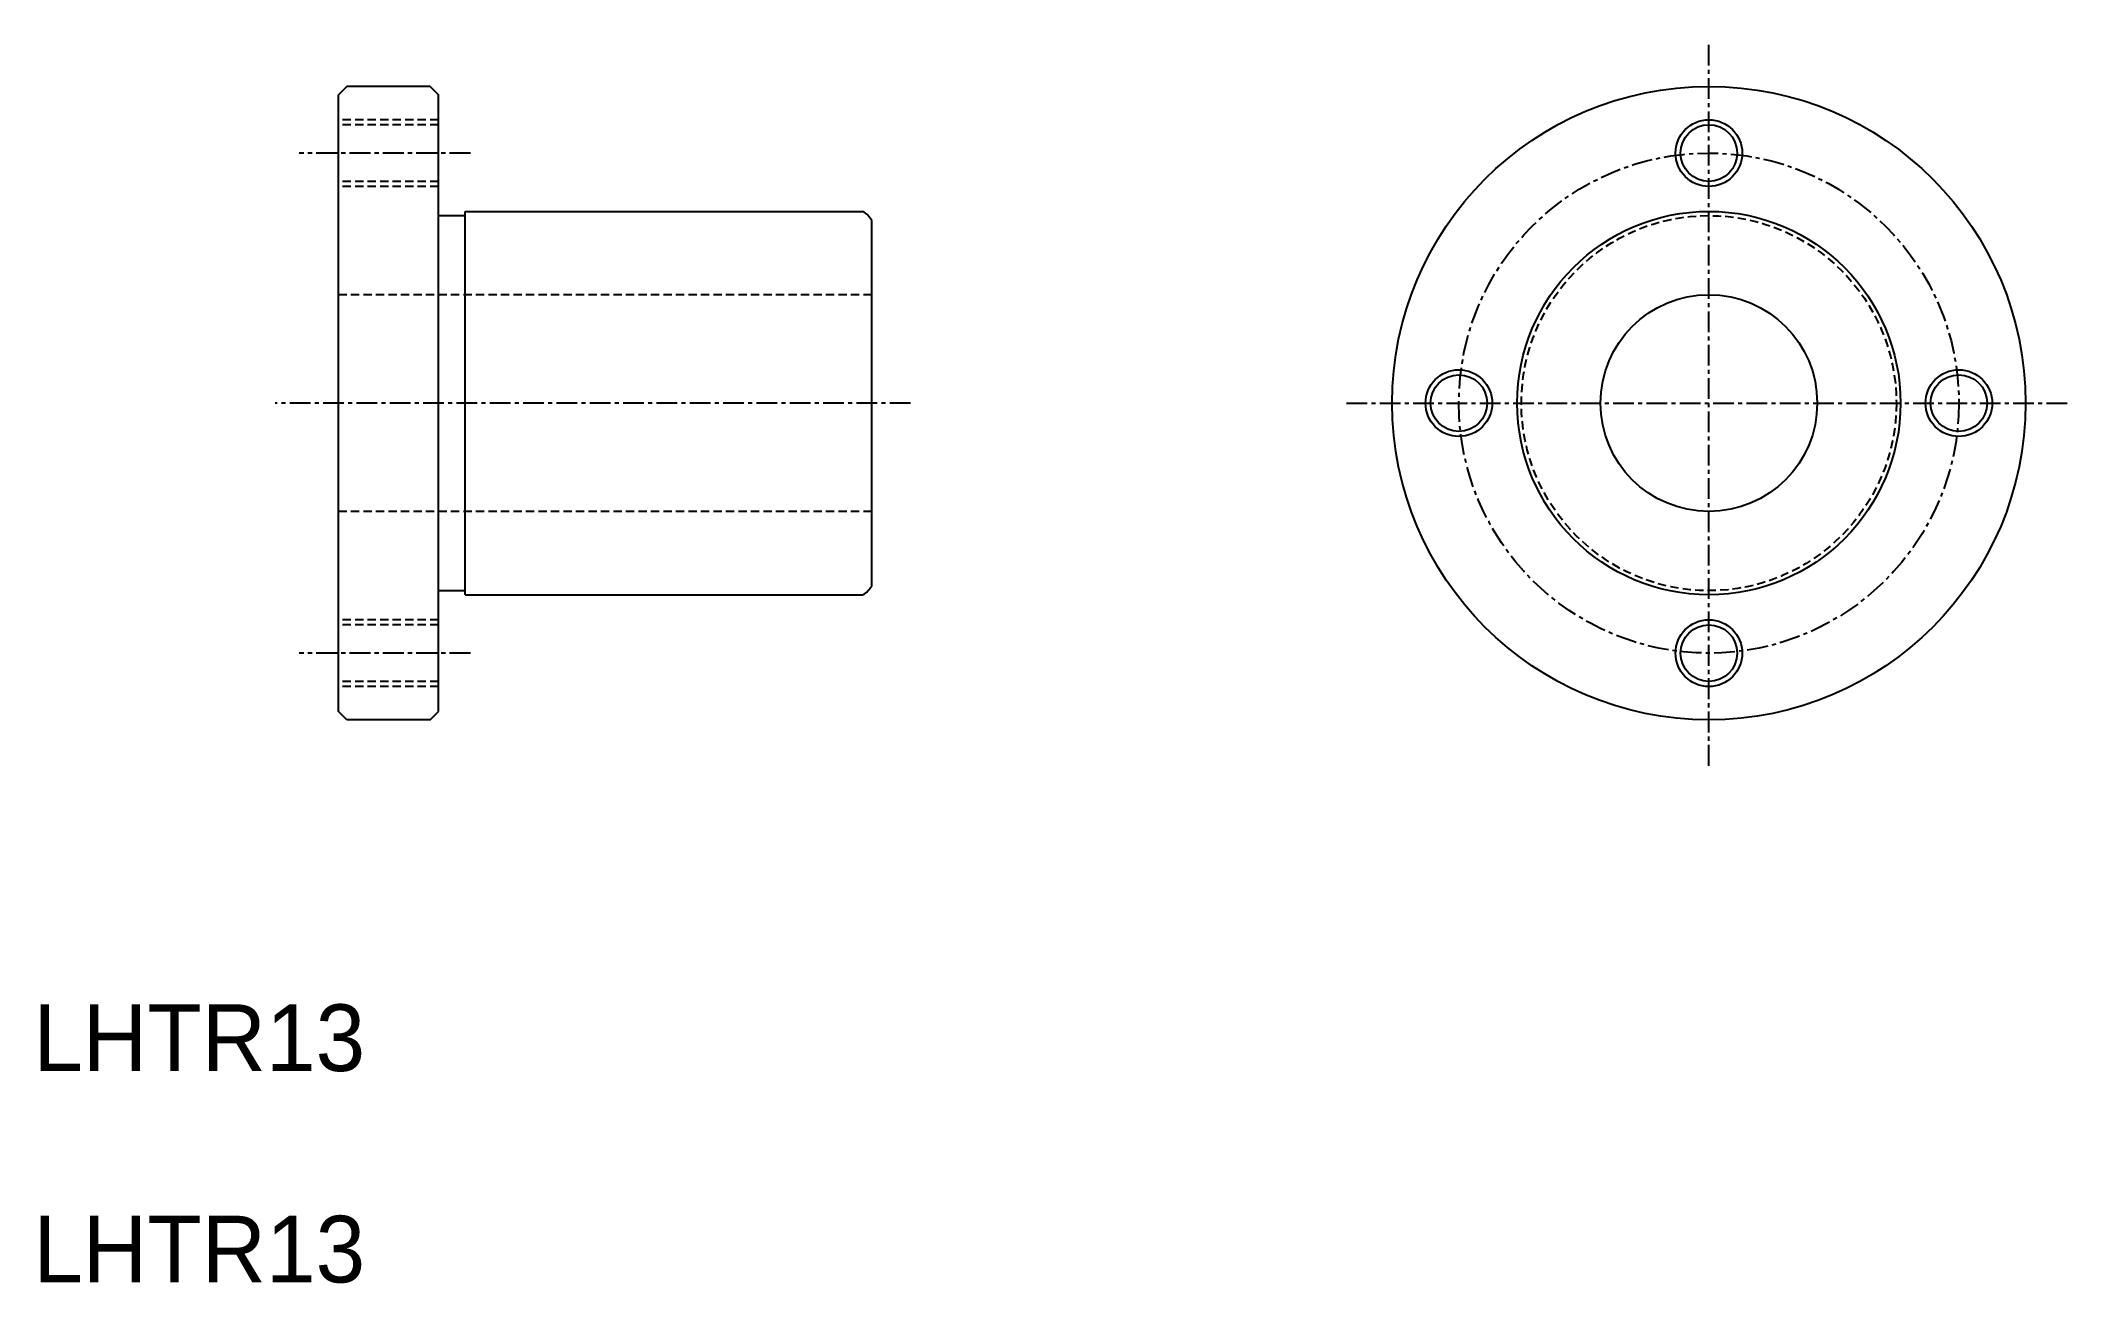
# Model space of a CAD drawing. Extents: x 138 to 260, y 68 to 142.
import ezdxf

# ---------------------------------------------------------------- set-up
doc = ezdxf.new("R2010")
doc.units = 0
doc.linetypes.add('CENTER', pattern=[2, 1.25, -0.25, 0.25, -0.25])
doc.linetypes.add('DASHED', pattern=[0.75, 0.5, -0.25])
doc.layers.get('0').update_dxf_attribs({"linetype": 'CONTINUOUS'})
doc.layers.add('CENTER', color=1, linetype='CENTER')

msp = doc.modelspace()

# ---------------------------------------------------------------- linework, layer by layer
at = {"color": 7, "linetype": 'CONTINUOUS'}
for p, q in [((156.44, 139.35), (155.94, 138.85)), ((161.44, 139.35), (156.44, 139.35)), ((161.44, 139.35), (161.94, 138.85)), ((155.94, 101.85), (155.94, 138.85)), ((161.94, 101.85), (161.94, 138.85)), ((161.94, 131.6), (163.54, 131.6)), ((163.54, 131.85), (187.39, 131.85)), ((163.54, 108.85), (163.54, 131.85)), ((187.94, 109.39), (187.94, 131.3)), ((161.94, 109.1), (163.54, 109.1)), ((163.54, 108.85), (187.39, 108.85)), ((168.06, 108.85), (168.06, 108.85)), ((174.19, 108.85), (174.19, 108.85)), ((156.44, 101.35), (155.94, 101.85)), ((161.44, 101.35), (156.44, 101.35)), ((161.44, 101.35), (161.94, 101.85))]:
    msp.add_line(p, q, dxfattribs=at)
at = {"color": 3, "linetype": 'DASHED'}
for p, q in [((161.94, 137.35), (155.94, 137.35)), ((161.94, 137.05), (155.94, 137.05)), ((161.94, 133.65), (155.94, 133.65)), ((161.94, 133.35), (155.94, 133.35)), ((187.94, 126.85), (155.94, 126.85)), ((187.94, 113.85), (155.94, 113.85)), ((161.94, 107.35), (155.94, 107.35)), ((161.94, 107.05), (155.94, 107.05)), ((161.94, 103.65), (155.94, 103.65)), ((161.94, 103.35), (155.94, 103.35))]:
    msp.add_line(p, q, dxfattribs=at)
at = {"color": 7, "linetype": 'CONTINUOUS'}
for centre, radius in [((238.17, 120.35), 19), ((238.17, 135.35), 1.7), ((238.17, 120.35), 11.5), ((238.17, 120.35), 6.5), ((223.17, 120.35), 1.7), ((253.17, 120.35), 1.7), ((238.17, 105.35), 1.7)]:
    msp.add_circle(centre, radius, dxfattribs=at)
at = {"color": 3, "linetype": 'CONTINUOUS'}
for centre in [(238.17, 135.35), (223.17, 120.35), (253.17, 120.35), (238.17, 105.35)]:
    msp.add_circle(centre, 2, dxfattribs=at)
at = {"color": 3, "linetype": 'DASHED'}
msp.add_circle((238.17, 120.35), 11.25, dxfattribs=at)
at = {"color": 7, "linetype": 'CONTINUOUS'}
for centre, start, end in [((186.79, 130.7), 27.7958, 62.2042), ((186.79, 110), 297.7958, 332.2042)]:
    msp.add_arc(centre, 1.3, start, end, dxfattribs=at)
at = {"layer": 'CENTER', "color": 1, "linetype": 'CENTER'}
for p, q in [((238.17, 98.6), (238.17, 142.1)), ((163.86, 135.35), (153.59, 135.35)), ((190.27, 120.35), (152.15, 120.35)), ((216.42, 120.35), (259.92, 120.35)), ((163.86, 105.35), (153.59, 105.35))]:
    msp.add_line(p, q, dxfattribs=at)
msp.add_circle((238.17, 120.35), 15, dxfattribs=at)

# ---------------------------------------------------------------- texts
at = {"color": 7, "linetype": 'CONTINUOUS'}
for p in [(137.63, 80.28), (137.63, 67.6)]:
    msp.add_text('LHTR13', height=4, dxfattribs=at).set_placement(p)

doc.saveas('drawing.dxf')
